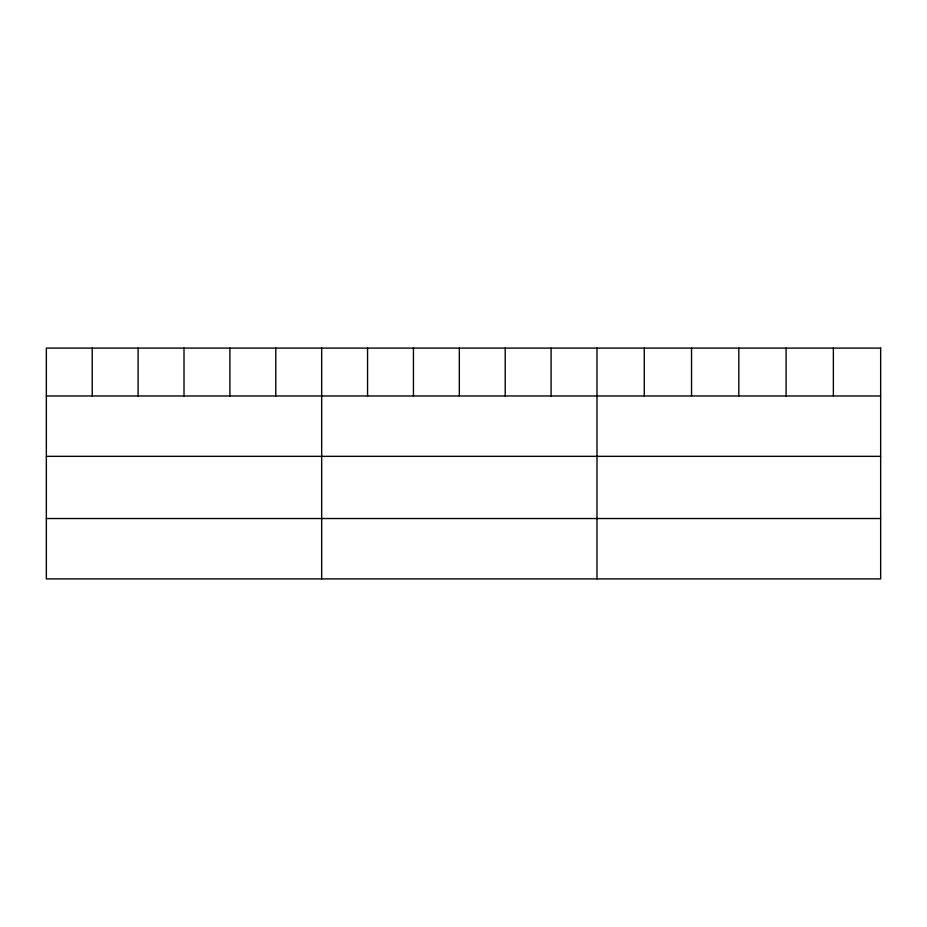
<?xml version="1.0" encoding="UTF-8"?>
<svg xmlns="http://www.w3.org/2000/svg" width="927" height="927" viewBox="0 0 927 927"><rect width="100%" height="100%" fill="white"/><g stroke="black" fill="none" stroke-linecap="round" stroke-linejoin="round"><path stroke-width="1.39" d="M46.35 395.968L880.65 395.968M46.35 456.339L880.65 456.339M46.35 518.529L880.65 518.529M833.373 348.1L833.373 395.968M786.096 348.1L786.096 395.968M738.819 348.1L738.819 395.968M691.542 348.1L691.542 395.968M644.265 348.1L644.265 395.968M596.988 348.1L596.988 578.9M551.101 348.1L551.101 395.968M505.215 348.1L505.215 395.968M459.328 348.1L459.328 395.968M413.442 348.1L413.442 395.968M367.555 348.1L367.555 395.968M321.669 348.1L321.669 578.9M275.782 348.1L275.782 395.968M229.896 348.1L229.896 395.968M184.01 348.1L184.01 395.968M138.123 348.1L138.123 395.968M92.236 348.1L92.236 395.968M880.65 348.1L46.35 348.1L46.35 578.9L880.65 578.9L880.65 348.1"/></g></svg>
